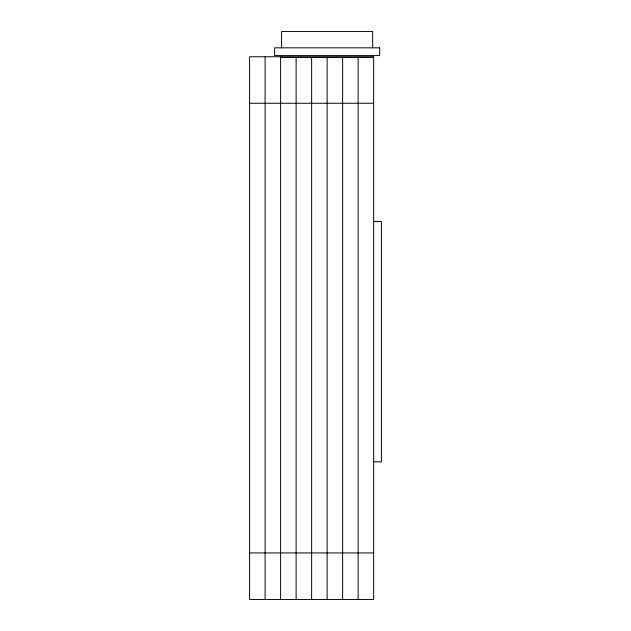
<?xml version="1.0" encoding="UTF-8"?>
<svg xmlns="http://www.w3.org/2000/svg" width="631" height="631" viewBox="0 0 631 631"><rect width="100%" height="100%" fill="white"/><g stroke="black" fill="none" stroke-linecap="round" stroke-linejoin="round"><path stroke-width="0.95" d="M280.614 57.476L373.647 57.476M249.6 103.263L373.647 103.263M373.647 221.497L381.4 221.497L381.4 461.837L373.647 461.837M249.6 552.93L373.647 552.93M372.676 47.83L372.676 31.55L281.584 31.55L281.584 47.83M358.14 57.476L358.14 599.45M342.633 57.476L342.633 599.45M327.126 57.476L327.126 599.45M311.627 57.476L311.627 599.45M296.12 57.476L296.12 599.45M280.614 56.751L280.614 599.45M265.107 56.751L265.107 599.45M379.649 47.83L274.611 47.83L274.611 55.583L379.649 55.583L379.649 47.83M373.647 56.751L249.6 56.751L249.6 599.45L373.647 599.45L373.647 56.751"/></g></svg>
